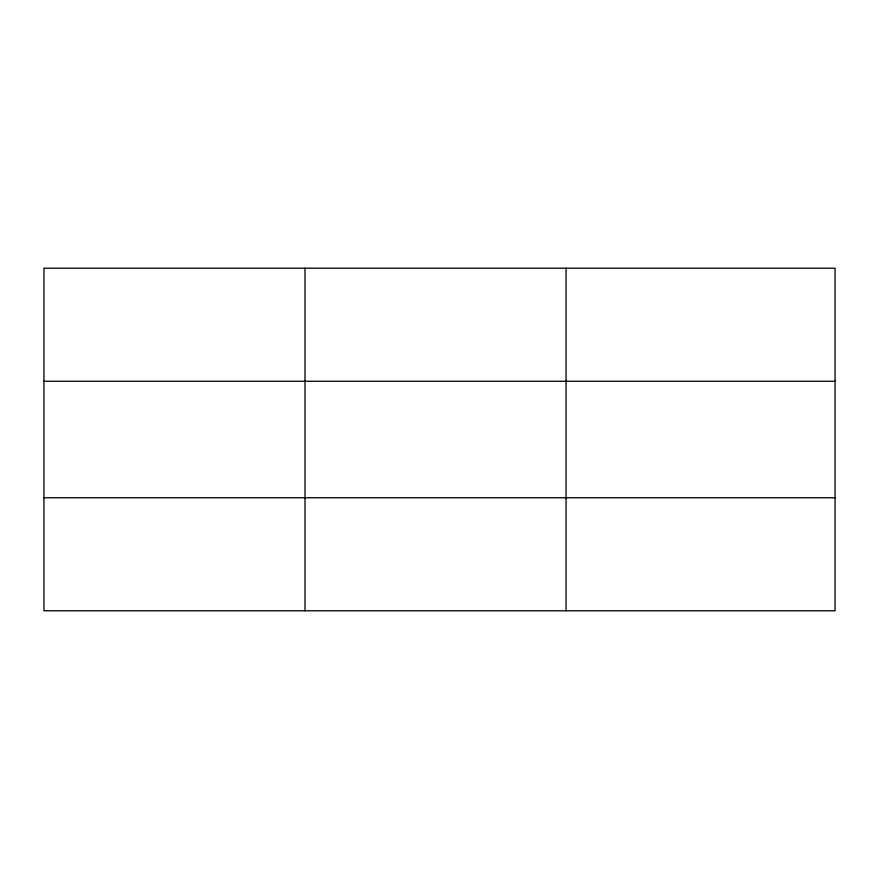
<?xml version="1.0" encoding="UTF-8"?>
<svg xmlns="http://www.w3.org/2000/svg" width="879" height="879" viewBox="0 0 879 879"><rect width="100%" height="100%" fill="white"/><g stroke="black" fill="none" stroke-linecap="round" stroke-linejoin="round"><path stroke-width="1.32" d="M305.013 610.784L305.013 268.216M566.076 610.784L566.076 268.216M835.05 381.266L835.05 268.216L43.95 268.216L43.95 610.784L835.05 610.784L835.05 381.266L43.95 381.266M43.95 497.734L835.05 497.734"/></g></svg>
